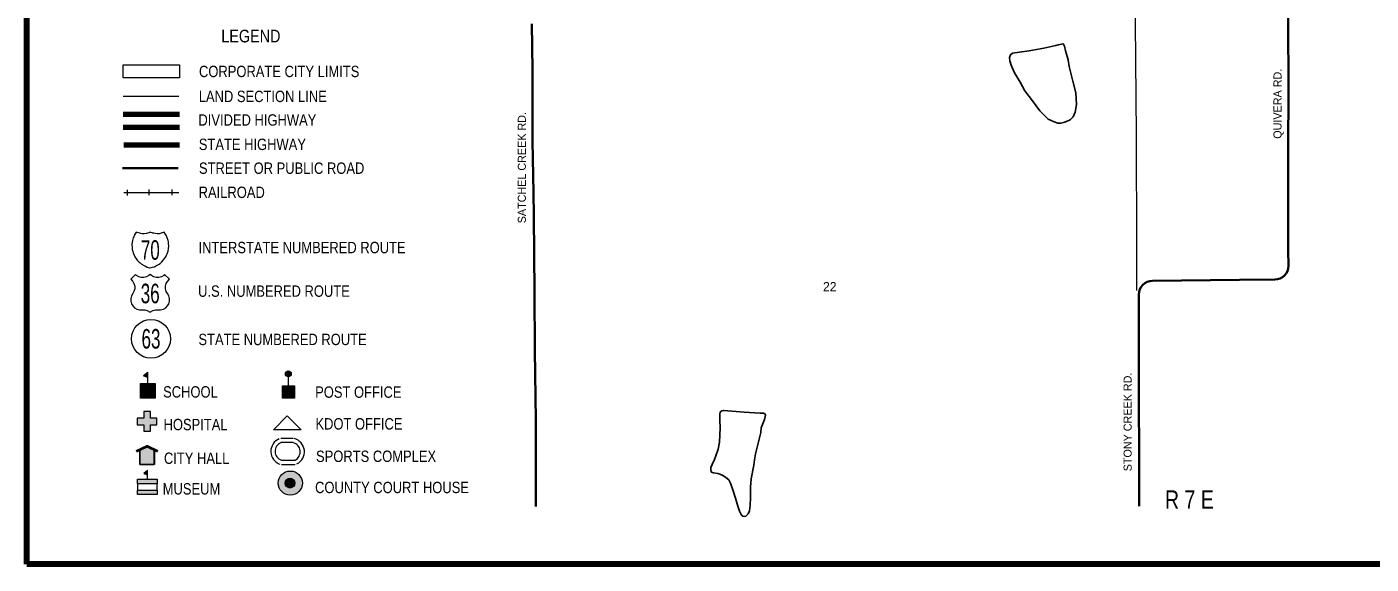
# Model space of a CAD drawing. Extents: x 211 to 6450, y -1095 to 62.
# Drawn here: x 6446.058 to 6448.271, y -1095.094 to -1094.209 of the extents above; entities that cross this region are included whole.
import ezdxf
from ezdxf.enums import TextEntityAlignment as Align

# ---------------------------------------------------------------- set-up
doc = ezdxf.new("R2010")
doc.units = 0
doc.header["$LTSCALE"] = 0.0075
doc.linetypes.add('LONG_DASHED', pattern=[7.5, 6, -1.5])
for name, color, linetype, lineweight in [('14', 7, 'Continuous', 35), ('15', 7, 'Continuous', 13), ('25', 7, 'Continuous', 25), ('48', 7, 'Continuous', 106), ('50', 7, 'Continuous', 13)]:
    doc.layers.add(name, color=color, linetype=linetype, lineweight=lineweight)
for name, color, linetype in [('45', 7, 'Continuous'), ('46', 7, 'Continuous'), ('49', 7, 'Continuous')]:
    doc.layers.add(name, color=color, linetype=linetype)

msp = doc.modelspace()

# ---------------------------------------------------------------- hatches: boundary and pattern name
at = {"layer": '50'}
for points in [[(6446.256818, -1094.786742), (6446.249811, -1094.783902), (6446.256818, -1094.777841)], [(6446.488643, -1094.785419, 1), (6446.488216, -1094.775618, 1)], [(6446.244886, -1094.820644), (6446.244886, -1094.796591), (6446.268939, -1094.796591), (6446.268939, -1094.820644)], [(6446.478977, -1094.820644), (6446.478977, -1094.800379), (6446.498485, -1094.800379), (6446.498485, -1094.820644)], [(6446.250379, -1094.875189), (6446.261364, -1094.875189), (6446.261364, -1094.864394), (6446.272159, -1094.864394), (6446.272159, -1094.853409), (6446.261364, -1094.853409), (6446.261364, -1094.842424), (6446.250379, -1094.842424), (6446.250379, -1094.853409), (6446.239394, -1094.853409), (6446.239394, -1094.864394), (6446.250379, -1094.864394)], [(6446.256061, -1094.899811), (6446.24375, -1094.905303), (6446.24375, -1094.930114), (6446.267803, -1094.930114), (6446.267803, -1094.905303)], [(6446.256439, -1094.947159), (6446.256439, -1094.939583), (6446.250568, -1094.944697)], [(6446.511556, -1094.959911, 1), (6446.471875, -1094.961138, 1)], [(6446.272727, -1094.954167), (6446.272727, -1094.961742), (6446.239962, -1094.961742), (6446.239962, -1094.954167)], [(6446.499066, -1094.958778, 1), (6446.483418, -1094.96246, 1)], [(6446.272727, -1094.97197), (6446.272727, -1094.979545), (6446.239962, -1094.979545), (6446.239962, -1094.97197)]]:
    msp.add_hatch(color=256, dxfattribs=at).paths.add_polyline_path(points)

# ---------------------------------------------------------------- linework, layer by layer
at = {"layer": '14'}
for points in [[(6448.134091, -1094.147727), (6448.135227, -1094.291098), (6448.134848, -1094.43428), (6448.135038, -1094.57803), (6448.135227, -1094.602462)], [(6446.889394, -1094.204545), (6446.89053, -1094.280114), (6446.89072, -1094.397727), (6446.892235, -1094.482765), (6446.892803, -1094.520455), (6446.893939, -1094.646023), (6446.894129, -1094.741667), (6446.896212, -1094.857197), (6446.896023, -1094.970644), (6446.896023, -1094.999242)], [(6448.112689, -1094.625379), (6448.054924, -1094.625947), (6447.911364, -1094.627273)], [(6447.888826, -1094.65), (6447.889015, -1094.739583), (6447.889205, -1094.998485)]]:
    msp.add_lwpolyline(points, dxfattribs=at)
for centre, start, end in [((6448.112521, -1094.602662), 270.40852, 0.35901), ((6447.911546, -1094.650015), 90.38979, 180.08424)]:
    msp.add_arc(centre, 0.022727, start, end, dxfattribs=at)
at = {"layer": '15'}
msp.add_lwpolyline([(6447.885417, -1093.198674), (6447.884659, -1093.513258), (6447.884091, -1093.794129), (6447.883333, -1094.003788), (6447.882765, -1094.202841), (6447.88428, -1094.386742), (6447.885038, -1094.573295), (6447.885038, -1094.643371)], dxfattribs=at)
at = {"layer": '25'}
for points in [[(6447.768371, -1094.248485), (6447.769886, -1094.254356), (6447.772538, -1094.263826), (6447.774053, -1094.274432), (6447.777083, -1094.285417), (6447.780492, -1094.298864), (6447.785038, -1094.317803), (6447.786174, -1094.336932), (6447.783902, -1094.349621), (6447.781061, -1094.357386), (6447.776515, -1094.361553), (6447.774621, -1094.363068), (6447.766856, -1094.366477), (6447.760606, -1094.367614), (6447.755303, -1094.367614), (6447.749242, -1094.365909), (6447.739583, -1094.361364), (6447.726136, -1094.347538), (6447.713636, -1094.331061), (6447.701136, -1094.314394), (6447.693371, -1094.300568), (6447.68428, -1094.284848), (6447.678598, -1094.272348), (6447.676705, -1094.264962), (6447.676136, -1094.25947), (6447.677652, -1094.255114), (6447.680682, -1094.252841), (6447.688826, -1094.251705), (6447.708333, -1094.248674), (6447.732576, -1094.244129), (6447.752273, -1094.239773), (6447.756061, -1094.239015), (6447.756439, -1094.239015)], [(6447.756439, -1094.239015), (6447.763826, -1094.237121), (6447.764773, -1094.2375), (6447.766477, -1094.240909), (6447.768371, -1094.248485)], [(6447.205303, -1094.84072), (6447.239015, -1094.843561), (6447.256629, -1094.844886), (6447.26553, -1094.845265), (6447.270644, -1094.845265), (6447.272159, -1094.845833), (6447.273864, -1094.84678), (6447.274432, -1094.848485), (6447.272727, -1094.855682), (6447.269318, -1094.864015), (6447.267235, -1094.869508), (6447.266288, -1094.877462), (6447.257765, -1094.912121), (6447.25625, -1094.92197), (6447.254735, -1094.930871), (6447.250758, -1094.953598), (6447.249621, -1094.967235), (6447.249432, -1094.98428), (6447.249053, -1094.997538), (6447.247727, -1095.006439), (6447.245644, -1095.011364), (6447.241856, -1095.015152), (6447.239583, -1095.01553), (6447.236742, -1095.015152), (6447.23447, -1095.013068), (6447.23125, -1095.006818), (6447.228788, -1094.998295), (6447.224811, -1094.985606), (6447.220644, -1094.97178), (6447.216667, -1094.960417), (6447.213636, -1094.955114), (6447.209091, -1094.951136), (6447.203409, -1094.947348), (6447.195455, -1094.944508), (6447.188447, -1094.943561), (6447.185417, -1094.942614), (6447.184848, -1094.941288), (6447.18428, -1094.938636), (6447.18428, -1094.935038), (6447.186553, -1094.929735), (6447.190341, -1094.92178), (6447.192992, -1094.914015), (6447.196402, -1094.904924), (6447.198674, -1094.893371), (6447.199432, -1094.869508), (6447.199053, -1094.857008), (6447.199053, -1094.853788)], [(6447.199053, -1094.853788), (6447.199242, -1094.846591), (6447.199621, -1094.844318), (6447.200758, -1094.842424), (6447.202462, -1094.841288), (6447.204735, -1094.84072), (6447.205303, -1094.84072)]]:
    msp.add_lwpolyline(points, dxfattribs=at)
at = {"layer": '48'}
msp.add_lwpolyline([(6446.057955, -1095.093939), (6446.057955, -1091.211364), (6449.94053, -1091.211364), (6449.94053, -1095.093939)], close=True, dxfattribs=at)
at = {"layer": '50'}
for p, q in [((6446.216667, -1094.323295), (6446.308144, -1094.323295)), ((6446.217614, -1094.482197), (6446.308144, -1094.482197)), ((6446.223106, -1094.477652), (6446.223106, -1094.486932)), ((6446.258902, -1094.477083), (6446.258902, -1094.486364)), ((6446.296402, -1094.477083), (6446.296402, -1094.486364)), ((6446.257008, -1094.796591), (6446.257008, -1094.786742)), ((6446.488826, -1094.800947), (6446.488826, -1094.785227)), ((6446.496591, -1094.886932), (6446.476326, -1094.886932)), ((6446.496591, -1094.893939), (6446.476326, -1094.893939)), ((6446.477083, -1094.922727), (6446.499621, -1094.922727)), ((6446.256439, -1094.953977), (6446.256439, -1094.947159)), ((6446.477083, -1094.929735), (6446.499621, -1094.929735))]:
    msp.add_line(p, q, dxfattribs=at)
at = {"layer": '50', "lineweight": 80}
for p, q in [((6446.216667, -1094.352841), (6446.30928, -1094.352841)), ((6446.216667, -1094.374432), (6446.30928, -1094.374432)), ((6446.217614, -1094.403788), (6446.309091, -1094.403788))]:
    msp.add_line(p, q, dxfattribs=at)
at = {"layer": '50', "lineweight": 35}
msp.add_line((6446.21553, -1094.442045), (6446.307008, -1094.442045), dxfattribs=at)
at = {"layer": '50', "linetype": 'LONG_DASHED'}
msp.add_lwpolyline([(6446.216477, -1094.27178), (6446.309091, -1094.27178), (6446.309091, -1094.293371), (6446.216477, -1094.293371)], close=True, dxfattribs=at)
at = {"layer": '50'}
for points in [[(6446.238068, -1094.547159), (6446.235985, -1094.55), (6446.234659, -1094.552841), (6446.234091, -1094.554924), (6446.232955, -1094.556439), (6446.232576, -1094.558902), (6446.231818, -1094.560795), (6446.23125, -1094.563826), (6446.230871, -1094.567424), (6446.231061, -1094.572727), (6446.231439, -1094.576136), (6446.232576, -1094.579356), (6446.232955, -1094.581439), (6446.23447, -1094.585038), (6446.235795, -1094.588068), (6446.238258, -1094.591667), (6446.239773, -1094.593561), (6446.241477, -1094.595644), (6446.242992, -1094.59678), (6446.244508, -1094.598106), (6446.246402, -1094.599432), (6446.248106, -1094.600568), (6446.249621, -1094.601705), (6446.251136, -1094.602462), (6446.25303, -1094.603598), (6446.25625, -1094.604735), (6446.260038, -1094.606061), (6446.261174, -1094.606061), (6446.264583, -1094.605114), (6446.268182, -1094.604167), (6446.271402, -1094.602462), (6446.274432, -1094.600758), (6446.277273, -1094.598674), (6446.280114, -1094.596212), (6446.282576, -1094.593371), (6446.285227, -1094.590152), (6446.287121, -1094.586932), (6446.287879, -1094.585417), (6446.289205, -1094.582765), (6446.290341, -1094.578409), (6446.291098, -1094.574242), (6446.291477, -1094.570265), (6446.291288, -1094.566098), (6446.291098, -1094.563068), (6446.29053, -1094.560795), (6446.289205, -1094.556439), (6446.287879, -1094.55322), (6446.285795, -1094.549811), (6446.28428, -1094.547159), (6446.282386, -1094.547917), (6446.279167, -1094.548864), (6446.277462, -1094.549432), (6446.275568, -1094.549811), (6446.272538, -1094.55), (6446.269129, -1094.549432), (6446.267235, -1094.549053), (6446.265341, -1094.548864), (6446.264015, -1094.548295), (6446.262121, -1094.547727), (6446.261174, -1094.547159), (6446.260038, -1094.547727), (6446.258523, -1094.548295), (6446.256629, -1094.548864), (6446.254924, -1094.549432), (6446.251136, -1094.55), (6446.247538, -1094.55), (6446.245455, -1094.549432), (6446.24375, -1094.549053), (6446.241667, -1094.548674), (6446.239773, -1094.547917)], [(6446.236742, -1094.617235), (6446.229167, -1094.625), (6446.232197, -1094.628409), (6446.23428, -1094.631818), (6446.235606, -1094.636174), (6446.235606, -1094.64053), (6446.23428, -1094.644886), (6446.232197, -1094.648485), (6446.230114, -1094.652083), (6446.228977, -1094.656439), (6446.228977, -1094.660795), (6446.230114, -1094.665341), (6446.232197, -1094.66875), (6446.235417, -1094.67197), (6446.239015, -1094.674242), (6446.243182, -1094.675379), (6446.252083, -1094.675379), (6446.25625, -1094.676515), (6446.259848, -1094.678598), (6446.261174, -1094.679356), (6446.261553, -1094.678598), (6446.26553, -1094.676515), (6446.269697, -1094.675379), (6446.27822, -1094.675379), (6446.282955, -1094.674242), (6446.286553, -1094.67197), (6446.289583, -1094.66875), (6446.291856, -1094.665341), (6446.292992, -1094.660795), (6446.292992, -1094.656439), (6446.291856, -1094.652083), (6446.289583, -1094.648485), (6446.2875, -1094.644886), (6446.286174, -1094.64053), (6446.286174, -1094.636174), (6446.2875, -1094.631818), (6446.289583, -1094.628409), (6446.292992, -1094.625), (6446.284659, -1094.617235), (6446.283333, -1094.61875), (6446.279545, -1094.621023), (6446.275379, -1094.622159), (6446.270833, -1094.622159), (6446.266667, -1094.621023), (6446.262879, -1094.61875), (6446.261174, -1094.617235), (6446.258523, -1094.61875), (6446.254735, -1094.621023), (6446.250758, -1094.622159), (6446.246212, -1094.622159), (6446.242045, -1094.621023), (6446.238447, -1094.61875)], [(6446.256818, -1094.786742), (6446.249811, -1094.783902), (6446.256818, -1094.777841)], [(6446.244886, -1094.820644), (6446.244886, -1094.796591), (6446.268939, -1094.796591), (6446.268939, -1094.820644)], [(6446.478977, -1094.820644), (6446.478977, -1094.800379), (6446.498485, -1094.800379), (6446.498485, -1094.820644)], [(6446.250379, -1094.875189), (6446.261364, -1094.875189), (6446.261364, -1094.864394), (6446.272159, -1094.864394), (6446.272159, -1094.853409), (6446.261364, -1094.853409), (6446.261364, -1094.842424), (6446.250379, -1094.842424), (6446.250379, -1094.853409), (6446.239394, -1094.853409), (6446.239394, -1094.864394), (6446.250379, -1094.864394)], [(6446.463826, -1094.872917), (6446.486553, -1094.85), (6446.50947, -1094.872727)], [(6446.256061, -1094.899811), (6446.24375, -1094.905303), (6446.24375, -1094.930114), (6446.267803, -1094.930114), (6446.267803, -1094.905303)], [(6446.256439, -1094.947159), (6446.256439, -1094.939583), (6446.250568, -1094.944697)], [(6446.272727, -1094.954167), (6446.272727, -1094.961742), (6446.239962, -1094.961742), (6446.239962, -1094.954167)], [(6446.272727, -1094.97197), (6446.272727, -1094.979545), (6446.239962, -1094.979545), (6446.239962, -1094.97197)]]:
    msp.add_lwpolyline(points, close=True, dxfattribs=at)
at = {"layer": '50', "lineweight": 40}
msp.add_lwpolyline([(6446.238258, -1094.907765), (6446.25625, -1094.899811), (6446.273295, -1094.907765)], dxfattribs=at)
at = {"layer": '50'}
for points in [[(6446.247917, -1094.930114), (6446.243939, -1094.930114), (6446.243939, -1094.905303)], [(6446.267992, -1094.905303), (6446.267992, -1094.930114), (6446.247727, -1094.930114)], [(6446.272727, -1094.963826), (6446.272727, -1094.961742), (6446.239962, -1094.961742), (6446.239962, -1094.97197), (6446.272727, -1094.97197), (6446.272727, -1094.963447)]]:
    msp.add_lwpolyline(points, dxfattribs=at)
for centre, radius in [((6446.262314, -1094.722926), 0.031987), ((6446.488429, -1094.780518), 0.004905), ((6446.491715, -1094.960525), 0.01985), ((6446.491242, -1094.960619), 0.008037)]:
    msp.add_circle(centre, radius, dxfattribs=at)
for centre, radius, start, end in [((6446.481893, -1094.908293), 0.022283, 111.82978, 251.18127), ((6446.481893, -1094.908293), 0.015332, 111.82978, 251.18127), ((6446.492689, -1094.908922), 0.015332, 296.54144, 75.89292), ((6446.492689, -1094.908922), 0.022283, 296.54144, 75.89292)]:
    msp.add_arc(centre, radius, start, end, dxfattribs=at)

# ---------------------------------------------------------------- texts
at = {"layer": '45'}
msp.add_text('22', height=0.01496, dxfattribs=at).set_placement((6447.380019, -1094.644508), align=Align.CENTER)
at = {"layer": '46', "width": 0.8}
msp.add_text('R 7 E', height=0.03011, dxfattribs=at).set_placement((6447.972159, -1095.002652), align=Align.CENTER)
at = {"layer": '49'}
for s, p in [('QUIVERA RD.', (6448.123864, -1094.33589)), ('SATCHEL CREEK RD.', (6446.879545, -1094.441098)), ('STONY CREEK RD.', (6447.877083, -1094.859848))]:
    msp.add_text(s, height=0.01326, rotation=90, dxfattribs=at).set_placement(p, align=Align.CENTER)
at = {"layer": '50'}
for s, height, width, p in [('LEGEND', 0.02083, 0.85, (6446.426799, -1094.234848)), ('CORPORATE CITY LIMITS', 0.01875, 0.85, (6446.47339, -1094.292045)), ('LAND SECTION LINE', 0.01875, 0.85, (6446.446402, -1094.333144)), ('DIVIDED HIGHWAY', 0.01875, 0.85, (6446.4375, -1094.37197)), ('STATE HIGHWAY', 0.01875, 0.85, (6446.429261, -1094.412121)), ('STREET OR PUBLIC ROAD', 0.01875, 0.85, (6446.477462, -1094.451326)), ('RAILROAD', 0.01875, 0.85, (6446.395265, -1094.491098)), ('70', 0.0322, 0.65, (6446.261174, -1094.592803)), ('INTERSTATE NUMBERED ROUTE', 0.01875, 0.85, (6446.51108, -1094.582008)), ('36', 0.0322, 0.65, (6446.260985, -1094.664394)), ('U.S. NUMBERED ROUTE', 0.01875, 0.85, (6446.464773, -1094.653788)), ('63', 0.0322, 0.65, (6446.262311, -1094.739015)), ('STATE NUMBERED ROUTE', 0.01875, 0.85, (6446.478977, -1094.733333)), ('SCHOOL', 0.01875, 0.85, (6446.327273, -1094.819697)), ('POST OFFICE', 0.01875, 0.85, (6446.603693, -1094.820076)), ('HOSPITAL', 0.01875, 0.85, (6446.335701, -1094.873485)), ('KDOT OFFICE', 0.01875, 0.85, (6446.604735, -1094.872348)), ('CITY HALL', 0.01875, 0.85, (6446.3375, -1094.928977)), ('SPORTS COMPLEX', 0.01875, 0.85, (6446.632955, -1094.925758)), ('MUSEUM', 0.01875, 0.85, (6446.328977, -1094.979356)), ('COUNTY COURT HOUSE', 0.01875, 0.85, (6446.659186, -1094.977083))]:
    msp.add_text(s, height=height, dxfattribs=dict(at, width=width)).set_placement(p, align=Align.CENTER)

doc.saveas('drawing.dxf')
